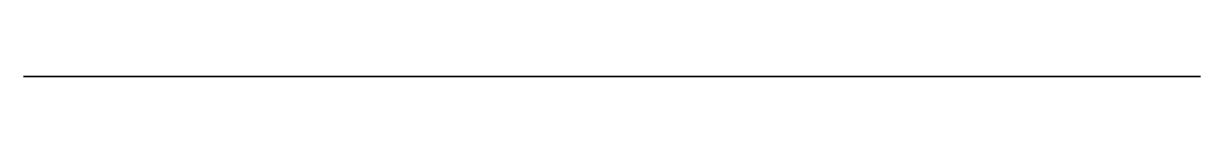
# Model space of a CAD drawing. Header units: millimetres. Extents: x 102.6 to 157.2, y 0 to 0.
import ezdxf

# ---------------------------------------------------------------- set-up
doc = ezdxf.new("R2010")
doc.units = ezdxf.units.MM
doc.layers.get('0').update_dxf_attribs({"color": 173, "true_color": 0x5858e1})

msp = doc.modelspace()

# ---------------------------------------------------------------- linework, layer by layer
at = {"color": 54, "true_color": 0x94b11b, "extrusion": (0, -1, -1.19209e-07)}
msp.add_lwpolyline([(154.716, -24.094), (155.053, -24.288), (155.381, -24.494), (155.539, -24.604), (155.693, -24.721), (155.84, -24.845), (155.98, -24.979), (156.114, -25.12), (156.24, -25.267), (156.36, -25.42), (156.473, -25.577), (156.578, -25.74), (156.676, -25.907), (156.766, -26.079), (156.849, -26.255), (156.925, -26.434), (156.994, -26.617), (157.056, -26.801), (157.108, -26.989), (157.151, -27.178), (157.183, -27.369), (157.203, -27.562), (157.208, -27.659), (157.209, -27.756), (157.209, -37.153), (102.623, -37.153), (102.623, -24.154), (102.627, -24.004), (102.638, -23.856), (102.657, -23.71), (102.682, -23.567), (102.715, -23.426), (102.754, -23.288), (102.8, -23.153), (102.852, -23.02), (102.911, -22.891), (102.975, -22.766), (103.045, -22.644), (103.121, -22.525), (103.202, -22.411), (103.289, -22.301), (103.38, -22.195), (103.477, -22.094), (103.578, -21.998), (103.684, -21.906), (103.794, -21.82), (103.908, -21.738), (104.026, -21.663), (104.148, -21.592), (104.274, -21.528), (104.403, -21.47), (104.535, -21.417), (104.671, -21.371), (104.809, -21.332), (104.95, -21.3), (105.093, -21.274), (105.239, -21.255), (105.387, -21.244), (105.536, -21.24), (112.208, -21.24), (112.306, -21.242), (112.403, -21.247), (112.597, -21.268), (112.789, -21.3), (112.98, -21.342), (113.169, -21.394), (113.356, -21.454), (113.723, -21.591), (113.902, -21.668), (114.078, -21.752), (114.251, -21.843), (114.42, -21.94), (114.585, -22.044), (114.746, -22.155), (114.902, -22.271), (115.054, -22.394), (115.201, -22.523), (115.342, -22.657), (115.478, -22.797), (115.609, -22.942), (115.733, -23.092), (115.852, -23.247), (115.965, -23.406), (116.071, -23.57), (116.737, -23.274), (117.415, -23.01), (118.104, -22.777), (118.802, -22.576), (119.509, -22.406), (120.223, -22.269), (120.943, -22.165), (121.668, -22.093), (122.63, -22.049), (123.591, -22.063), (124.549, -22.135), (125.501, -22.264), (126.471, -22.457), (127.428, -22.71), (128.369, -23.021), (129.287, -23.389), (129.726, -23.594), (130.156, -23.818), (130.996, -24.309), (132.628, -25.367), (133.444, -25.876), (133.856, -26.114), (134.274, -26.336), (134.698, -26.539), (135.129, -26.718), (135.57, -26.871), (135.795, -26.936), (136.022, -26.994), (136.498, -27.09), (136.979, -27.159), (137.463, -27.2), (137.949, -27.214), (138.435, -27.201), (138.92, -27.16), (139.401, -27.093), (139.877, -26.998), (140.347, -26.877), (140.808, -26.73), (141.259, -26.558), (141.7, -26.361), (142.128, -26.139), (142.545, -25.894), (142.947, -25.625), (143.334, -25.334), (145.845, -25.334), (146.135, -25.055), (146.439, -24.793), (146.756, -24.548), (147.086, -24.321), (147.428, -24.112), (147.781, -23.923), (148.144, -23.752), (148.517, -23.601), (148.898, -23.471), (149.284, -23.362), (149.675, -23.274), (150.07, -23.208), (150.468, -23.163), (150.868, -23.14), (151.27, -23.139), (151.671, -23.16), (152.071, -23.203), (152.467, -23.267), (152.859, -23.353), (153.245, -23.46), (153.624, -23.588), (153.997, -23.736), (154.361, -23.905)], close=True, dxfattribs=at)

doc.saveas('drawing.dxf')
